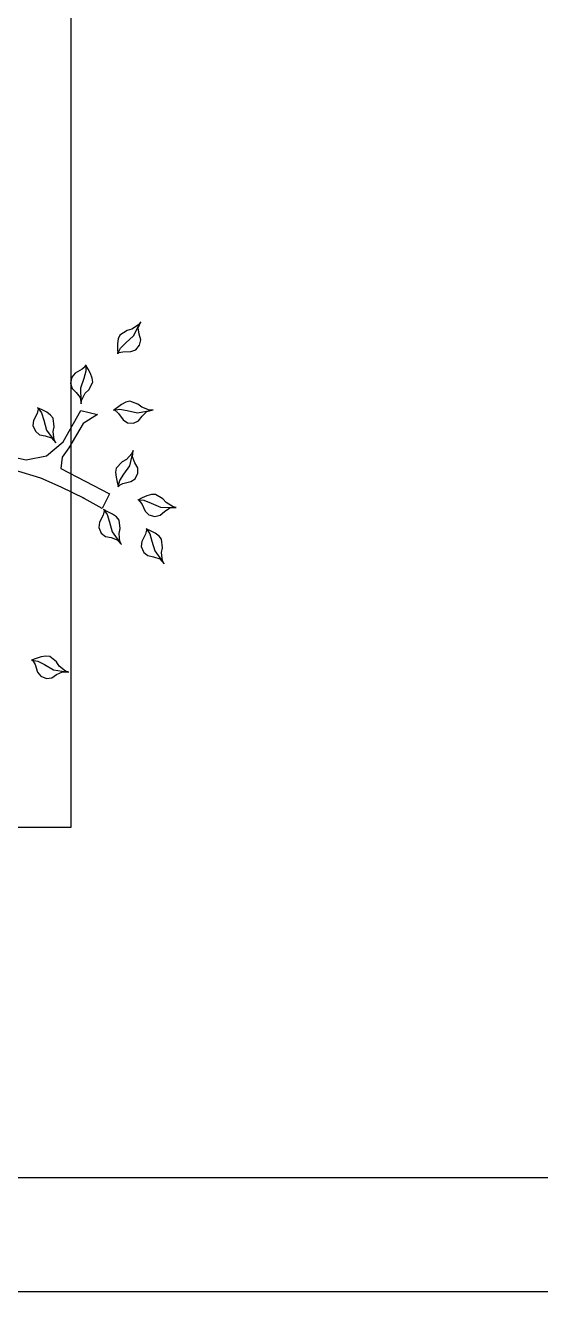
# Model space of a CAD drawing. Header units: metres. Extents: x 78 to 178, y -74 to 157.
# Drawn here: x 143.868 to 144.32, y 75.261 to 76.373 of the extents above; entities that cross this region are included whole.
import ezdxf

# ---------------------------------------------------------------- set-up
doc = ezdxf.new("R2010")
doc.units = ezdxf.units.M
doc.layers.add('Barandal', color=138, linetype='Continuous', lineweight=30)

# ---------------------------------------------------------------- blocks, each defined once
blk = doc.blocks.new('tree21')
at = {"color": 84}
for p, q in [((1451808, 400963), (1451842, 401016)), ((1451842, 401016), (1451845, 401078)), ((1451845, 401078), (1451851, 401046)), ((1451850, 400926), (1451846, 401052)), ((1451851, 401046), (1451893, 400979)), ((1451893, 400979), (1451930, 400948)), ((1451303, 400960), (1451332, 400944)), ((1451350, 400918), (1451303, 400960)), ((1451426, 400869), (1451324, 400944)), ((1451332, 400944), (1451410, 400935)), ((1451370, 400859), (1451350, 400918)), ((1451381, 400804), (1451370, 400859)), ((1451410, 400935), (1451457, 400946)), ((1451521, 400843), (1451426, 400869)), ((1451457, 400946), (1451540, 400935)), ((1451540, 400935), (1451570, 400911)), ((1451570, 400911), (1451597, 400873)), ((1451597, 400873), (1451620, 400828)), ((1451760, 400870), (1451771, 400921)), ((1451775, 400812), (1451760, 400870)), ((1451771, 400921), (1451808, 400963)), ((1451889, 400835), (1451850, 400926)), ((1451930, 400948), (1451973, 400877)), ((1451973, 400877), (1451972, 400838)), ((1451413, 400764), (1451381, 400804)), ((1451469, 400739), (1451413, 400764)), ((1451517, 400746), (1451469, 400739)), ((1451587, 400781), (1451517, 400746)), ((1451592, 400823), (1451521, 400843)), ((1451641, 400795), (1451587, 400781)), ((1451639, 400790), (1451592, 400823)), ((1451620, 400828), (1451641, 400786)), ((1451641, 400786), (1451639, 400790)), ((1451810, 400778), (1451775, 400812)), ((1451880, 400744), (1451810, 400778)), ((1451924, 400711), (1451880, 400744)), ((1451916, 400766), (1451889, 400835)), ((1451919, 400709), (1451916, 400766)), ((1451938, 400747), (1451918, 400705)), ((1451959, 400793), (1451938, 400747)), ((1451972, 400838), (1451959, 400793)), ((1452683, 400713), (1452728, 400747)), ((1452728, 400747), (1452772, 400792)), ((1452762, 400702), (1452783, 400827)), ((1452772, 400792), (1452788, 400853)), ((1452788, 400853), (1452787, 400819)), ((1452787, 400819), (1452814, 400746)), ((1452814, 400746), (1452845, 400708)), ((1453415, 400724), (1453465, 400735)), ((1453465, 400735), (1453519, 400719)), ((1453581, 400711), (1453639, 400734)), ((1453639, 400734), (1453612, 400714)), ((1451918, 400705), (1451919, 400709)), ((1452077, 400563), (1452096, 400639)), ((1452096, 400639), (1452123, 400680)), ((1452123, 400680), (1452177, 400706)), ((1452168, 400573), (1452250, 400628)), ((1452177, 400706), (1452229, 400705)), ((1452229, 400705), (1452278, 400677)), ((1452250, 400628), (1452373, 400657)), ((1452278, 400677), (1452336, 400654)), ((1452367, 400650), (1452310, 400597)), ((1452336, 400654), (1452398, 400663)), ((1452398, 400663), (1452367, 400650)), ((1452662, 400666), (1452683, 400713)), ((1452665, 400606), (1452662, 400666)), ((1452782, 400605), (1452762, 400702)), ((1452845, 400708), (1452872, 400629)), ((1452872, 400629), (1452864, 400592)), ((1453351, 400562), (1453352, 400639)), ((1453352, 400639), (1453368, 400686)), ((1453368, 400686), (1453415, 400724)), ((1453437, 400592), (1453503, 400665)), ((1453503, 400665), (1453616, 400722)), ((1453519, 400719), (1453581, 400711)), ((1453569, 400649), (1453557, 400603)), ((1453612, 400714), (1453569, 400649)), ((1451488, 400550), (1451517, 400534)), ((1451535, 400508), (1451488, 400550)), ((1451611, 400459), (1451509, 400534)), ((1451517, 400534), (1451595, 400525)), ((1451555, 400449), (1451535, 400508)), ((1451595, 400525), (1451642, 400536)), ((1451642, 400536), (1451725, 400525)), ((1451725, 400525), (1451755, 400501)), ((1451755, 400501), (1451783, 400463)), ((1452046, 400519), (1452050, 400518)), ((1452091, 400508), (1452046, 400519)), ((1452050, 400518), (1452106, 400532)), ((1452053, 400514), (1452077, 400563)), ((1452140, 400496), (1452091, 400508)), ((1452106, 400532), (1452168, 400573)), ((1452187, 400492), (1452140, 400496)), ((1452225, 400498), (1452187, 400492)), ((1452287, 400555), (1452225, 400498)), ((1452310, 400597), (1452287, 400555)), ((1452693, 400565), (1452665, 400606)), ((1452755, 400519), (1452693, 400565)), ((1452792, 400477), (1452755, 400519)), ((1452795, 400533), (1452782, 400605)), ((1452812, 400510), (1452784, 400473)), ((1452786, 400476), (1452795, 400533)), ((1452842, 400550), (1452812, 400510)), ((1452864, 400592), (1452842, 400550)), ((1453331, 400512), (1453335, 400512)), ((1453378, 400511), (1453331, 400512)), ((1453335, 400512), (1453386, 400538)), ((1453339, 400508), (1453351, 400562)), ((1453428, 400511), (1453378, 400511)), ((1453386, 400538), (1453437, 400592)), ((1453475, 400518), (1453428, 400511)), ((1453510, 400533), (1453475, 400518)), ((1453557, 400603), (1453510, 400533)), ((1451566, 400394), (1451555, 400449)), ((1451599, 400354), (1451566, 400394)), ((1451706, 400433), (1451611, 400459)), ((1451772, 400371), (1451703, 400336)), ((1451777, 400412), (1451706, 400433)), ((1451826, 400385), (1451772, 400371)), ((1451824, 400379), (1451777, 400412)), ((1451783, 400463), (1451805, 400418)), ((1451805, 400418), (1451826, 400376)), ((1451826, 400376), (1451824, 400379)), ((1452784, 400473), (1452786, 400476)), ((1451654, 400329), (1451599, 400354)), ((1451703, 400336), (1451654, 400329)), ((1452982, 400234), (1453057, 400271)), ((1453057, 400271), (1453095, 400267)), ((1453095, 400267), (1453139, 400251)), ((1453139, 400251), (1453183, 400226)), ((1452846, 400160), (1452879, 400163)), ((1452908, 400151), (1452846, 400160)), ((1452998, 400153), (1452872, 400158)), ((1452879, 400163), (1452949, 400199)), ((1452958, 400113), (1452908, 400151)), ((1452949, 400199), (1452982, 400234)), ((1453092, 400184), (1452998, 400153)), ((1453163, 400206), (1453092, 400184)), ((1453181, 400169), (1453143, 400101)), ((1453220, 400205), (1453163, 400206)), ((1453218, 400210), (1453181, 400169)), ((1453183, 400226), (1453223, 400203)), ((1453223, 400203), (1453220, 400205)), ((1450256, 400042), (1450265, 400010)), ((1450259, 399980), (1450256, 400042)), ((1450279, 399892), (1450259, 400017)), ((1450265, 400010), (1450314, 399949)), ((1452997, 400073), (1452958, 400113)), ((1453047, 400058), (1452997, 400073)), ((1453106, 400069), (1453047, 400058)), ((1453143, 400101), (1453106, 400069)), ((1450195, 399825), (1450200, 399877)), ((1450200, 399877), (1450232, 399923)), ((1450232, 399923), (1450259, 399980)), ((1450328, 399806), (1450279, 399892)), ((1450314, 399949), (1450355, 399923)), ((1450355, 399923), (1450406, 399857)), ((1452471, 399914), (1452501, 399899)), ((1452518, 399873), (1452471, 399914)), ((1452594, 399824), (1452492, 399899)), ((1452501, 399899), (1452579, 399890)), ((1452579, 399890), (1452625, 399900)), ((1452625, 399900), (1452709, 399890)), ((1452709, 399890), (1452738, 399865)), ((1450217, 399769), (1450195, 399825)), ((1450257, 399740), (1450217, 399769)), ((1450363, 399741), (1450328, 399806)), ((1450403, 399773), (1450387, 399725)), ((1450410, 399819), (1450403, 399773)), ((1450406, 399857), (1450410, 399819)), ((1452539, 399814), (1452518, 399873)), ((1452549, 399758), (1452539, 399814)), ((1452582, 399718), (1452549, 399758)), ((1452689, 399798), (1452594, 399824)), ((1452760, 399777), (1452689, 399798)), ((1452738, 399865), (1452766, 399827)), ((1452807, 399744), (1452760, 399777)), ((1452766, 399827), (1452788, 399782)), ((1452788, 399782), (1452809, 399740)), ((1450330, 399715), (1450257, 399740)), ((1450378, 399687), (1450330, 399715)), ((1450373, 399684), (1450363, 399741)), ((1450387, 399725), (1450372, 399681)), ((1450372, 399681), (1450373, 399684)), ((1452637, 399694), (1452582, 399718)), ((1452686, 399701), (1452637, 399694)), ((1452755, 399735), (1452686, 399701)), ((1452809, 399749), (1452755, 399735)), ((1452809, 399740), (1452807, 399744))]:
    blk.add_line(p, q, dxfattribs=at)
at = {"color": 38}
for p, q in [((1451978, 400434), (1451836, 400363)), ((1452223, 399962), (1451978, 400434)), ((1451836, 400363), (1451948, 400159)), ((1452745, 400316), (1452657, 400179)), ((1452782, 400158), (1452745, 400316)), ((1451932, 400192), (1452044, 399967)), ((1452657, 400179), (1452424, 400041)), ((1452482, 399987), (1452782, 400158)), ((1452424, 400041), (1452332, 399975)), ((1452044, 399967), (1452131, 399771)), ((1452332, 399975), (1452223, 399962)), ((1452344, 399825), (1452482, 399987)), ((1452131, 399771), (1452206, 399516)), ((1452306, 399629), (1452344, 399825)), ((1452360, 399374), (1452306, 399629))]:
    blk.add_line(p, q, dxfattribs=at)

msp = doc.modelspace()

# ---------------------------------------------------------------- linework, layer by layer
at = {"layer": 'Barandal'}
for p, q in [((147.40784, 75.36091), (132.70784, 75.36091)), ((147.40784, 75.26091), (132.70784, 75.26091))]:
    msp.add_line(p, q, dxfattribs=at)
msp.add_lwpolyline([(143.90784, 75.66894), (143.90784, 78.72746), (143.30784, 78.72746), (143.30784, 75.66894)], close=True, dxfattribs=at)

# ---------------------------------------------------------------- block references
at = {"xscale": -9.094488526425677e-05, "yscale": 9.094488526425677e-05, "zscale": 9.094488526425677e-05, "rotation": 270}
msp.add_blockref('tree21', (107.52407, -56.08818), dxfattribs=at)

doc.saveas('drawing.dxf')
